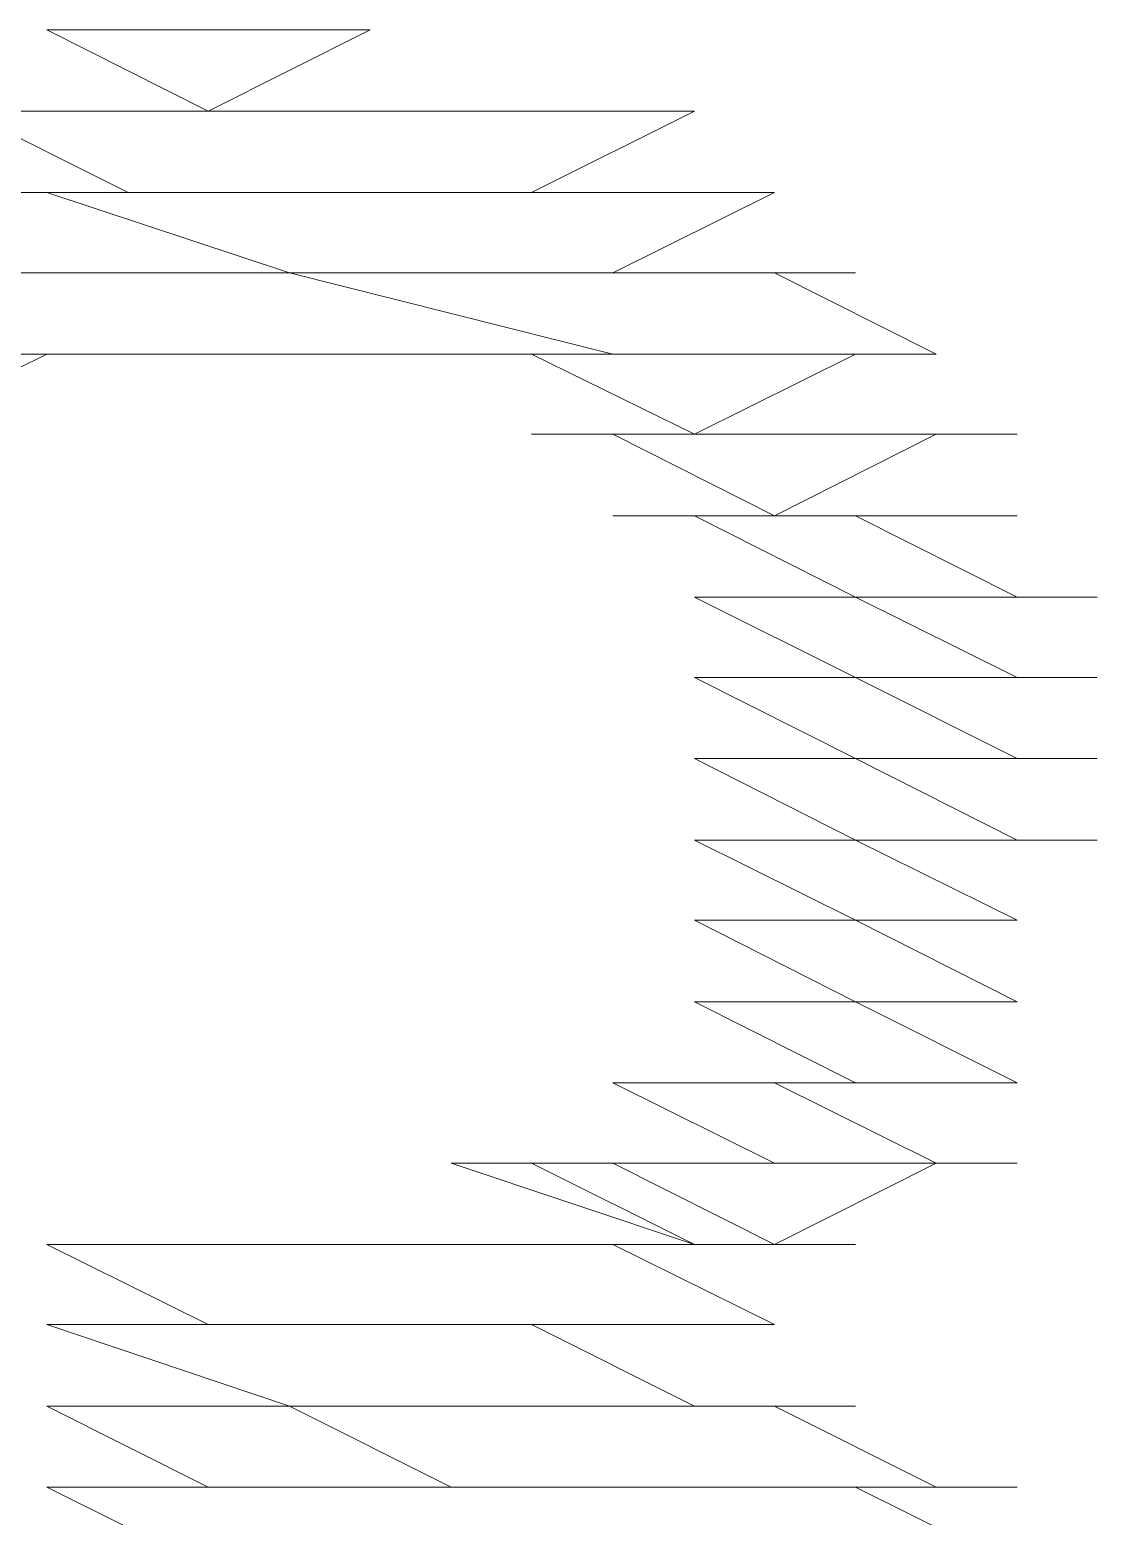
# Model space of a CAD drawing. Header units: millimetres. Extents: x 0 to 17945, y -132 to 1785.
# Drawn here: x 9941.388 to 9943.138, y 129.536 to 131.973 of the extents above; entities that cross this region are included whole.
import ezdxf

# ---------------------------------------------------------------- set-up
doc = ezdxf.new("R2010")
doc.units = ezdxf.units.MM

# ---------------------------------------------------------------- blocks, each defined once
blk = doc.blocks.new('TCR_GROWATT_40KTL3_X_FRONT')
at = {"color": 1, "lineweight": 9}
for points in [[(497.2387, 131.9729), (497.5035, 131.9729), (497.7687, 131.9729), (497.5035, 131.9729)], [(497.2387, 131.9729), (497.5035, 131.9729), (497.7687, 131.9729), (497.5035, 131.9729)], [(497.2387, 131.9729), (497.5035, 131.9729), (497.7687, 131.9729), (497.5035, 131.9729)], [(497.2387, 131.9729), (497.5035, 131.9729), (497.7687, 131.9729), (497.5035, 131.9729)], [(497.2387, 131.9729), (497.5035, 131.8392), (497.7687, 131.8392), (497.5035, 131.8392)], [(497.2387, 131.9729), (497.5035, 131.9729), (497.7687, 131.9729), (497.5035, 131.8392)], [(497.3724, 131.9729), (497.6364, 131.9729)], [(497.3724, 131.9729), (497.6364, 131.9729)], [(497.3724, 131.9729), (497.6364, 131.9729)], [(497.3724, 131.9729), (497.6364, 131.9729)], [(497.3724, 131.9729), (497.6364, 131.9729)], [(497.3724, 131.9729), (497.6364, 131.9729)], [(497.5035, 131.9729), (497.7687, 131.9729)], [(497.5035, 131.9729), (497.7687, 131.9729)], [(496.8406, 131.8392), (497.1055, 131.8392), (497.3724, 131.8392), (497.7687, 131.8392), (498.0335, 131.8392), (498.3005, 131.8392), (498.0335, 131.8392), (497.7687, 131.8392), (497.3724, 131.8392), (497.1055, 131.8392)], [(496.8406, 131.8392), (497.1055, 131.8392), (497.3724, 131.8392), (497.7687, 131.8392), (498.0335, 131.8392), (498.3005, 131.8392), (498.0335, 131.8392), (497.7687, 131.8392), (497.3724, 131.8392), (497.1055, 131.8392)], [(496.8406, 131.8392), (497.1055, 131.8392), (497.5035, 131.8392), (497.7687, 131.8392), (498.0335, 131.8392), (498.3005, 131.8392), (498.0335, 131.8392), (497.7687, 131.8392), (497.5035, 131.8392), (497.2387, 131.8392), (496.9735, 131.8392)], [(496.8406, 131.8392), (497.1055, 131.8392), (497.3724, 131.8392), (497.7687, 131.8392), (498.0335, 131.8392), (498.3005, 131.8392), (498.0335, 131.8392), (497.7687, 131.8392), (497.5035, 131.8392), (497.2387, 131.8392), (496.9735, 131.8392)], [(496.8406, 131.8392), (497.1055, 131.7063), (497.5035, 131.7063), (497.9016, 131.7063), (498.1667, 131.7063), (497.9016, 131.7063), (497.6364, 131.7063), (497.3724, 131.7063), (497.1055, 131.8392)], [(496.8406, 131.8392), (497.1055, 131.8392), (497.5035, 131.8392), (497.7687, 131.8392), (498.0335, 131.8392), (498.3005, 131.8392), (498.0335, 131.7063), (497.6364, 131.7063), (497.3724, 131.7063), (497.1055, 131.8392)], [(496.9735, 131.8392), (497.2387, 131.8392), (497.5035, 131.8392), (497.7687, 131.8392), (498.0335, 131.8392), (497.7687, 131.8392), (497.3724, 131.8392), (497.1055, 131.8392)], [(496.9735, 131.8392), (497.2387, 131.8392), (497.5035, 131.8392), (497.7687, 131.8392), (498.0335, 131.8392), (497.7687, 131.8392), (497.3724, 131.8392), (497.1055, 131.8392)], [(496.9735, 131.8392), (497.2387, 131.8392), (497.5035, 131.8392), (497.7687, 131.8392), (498.0335, 131.8392), (497.7687, 131.8392), (497.3724, 131.8392), (497.1055, 131.8392)], [(496.9735, 131.8392), (497.2387, 131.8392), (497.5035, 131.8392), (497.7687, 131.8392), (498.0335, 131.8392), (497.7687, 131.8392), (497.3724, 131.8392), (497.1055, 131.8392)], [(496.9735, 131.8392), (497.2387, 131.8392), (497.5035, 131.8392), (497.7687, 131.8392), (498.0335, 131.8392), (497.7687, 131.8392), (497.3724, 131.8392), (497.1055, 131.8392)], [(496.9735, 131.8392), (497.2387, 131.8392), (497.5035, 131.8392), (497.7687, 131.8392), (498.0335, 131.8392), (497.7687, 131.8392), (497.3724, 131.8392), (497.1055, 131.8392)], [(496.9735, 131.8392), (497.2387, 131.8392), (497.5035, 131.8392), (497.7687, 131.8392), (498.0335, 131.8392), (497.7687, 131.8392), (497.3724, 131.8392), (497.1055, 131.8392)], [(496.9735, 131.8392), (497.2387, 131.8392), (497.5035, 131.8392), (497.7687, 131.8392), (498.0335, 131.8392), (497.7687, 131.8392), (497.3724, 131.8392), (497.1055, 131.8392)], [(497.1055, 131.8392), (497.3724, 131.8392), (497.6364, 131.8392), (497.9016, 131.8392), (497.5035, 131.8392), (497.2387, 131.8392)], [(497.1055, 131.8392), (497.3724, 131.8392), (497.7687, 131.8392), (498.0335, 131.8392), (497.7687, 131.8392), (497.3724, 131.8392)], [(497.1055, 131.8392), (497.3724, 131.8392), (497.7687, 131.8392), (498.0335, 131.8392), (497.7687, 131.8392), (497.3724, 131.8392)], [(497.1055, 131.8392), (497.3724, 131.8392), (497.7687, 131.8392), (498.0335, 131.8392), (497.7687, 131.8392), (497.5035, 131.8392), (497.2387, 131.8392)], [(497.1055, 131.8392), (497.3724, 131.8392), (497.7687, 131.8392), (498.0335, 131.8392), (497.7687, 131.8392), (497.5035, 131.8392), (497.2387, 131.8392)], [(497.1055, 131.8392), (497.3724, 131.8392), (497.7687, 131.8392), (498.0335, 131.8392), (497.7687, 131.8392), (497.3724, 131.8392)], [(497.1055, 131.8392), (497.3724, 131.8392), (497.7687, 131.8392), (498.0335, 131.8392), (497.7687, 131.8392), (497.3724, 131.8392)], [(496.7086, 131.7063), (496.9735, 131.7063), (497.2387, 131.7063), (497.5035, 131.7063), (497.9016, 131.7063), (498.1667, 131.7063), (498.4316, 131.7063), (498.1667, 131.7063), (497.9016, 131.7063), (497.6364, 131.7063), (497.2387, 131.7063), (496.9735, 131.7063)], [(496.7086, 131.7063), (496.9735, 131.7063), (497.2387, 131.7063), (497.5035, 131.7063), (497.9016, 131.7063), (498.1667, 131.7063), (498.4316, 131.7063), (498.1667, 131.7063), (497.9016, 131.7063), (497.6364, 131.7063), (497.2387, 131.7063), (496.9735, 131.7063)], [(496.7086, 131.7063), (496.9735, 131.7063), (497.2387, 131.7063), (497.5035, 131.7063), (497.9016, 131.7063), (498.1667, 131.7063), (498.4316, 131.7063), (498.1667, 131.7063), (497.9016, 131.7063), (497.6364, 131.7063), (497.2387, 131.7063), (496.9735, 131.7063)], [(496.7086, 131.7063), (496.9735, 131.7063), (497.2387, 131.7063), (497.5035, 131.7063), (497.9016, 131.7063), (498.1667, 131.7063), (498.4316, 131.7063), (498.1667, 131.7063), (497.9016, 131.7063), (497.6364, 131.7063), (497.2387, 131.7063), (496.9735, 131.7063)], [(496.7086, 131.7063), (496.9735, 131.7063), (497.2387, 131.7063), (497.5035, 131.7063), (497.9016, 131.7063), (498.1667, 131.7063), (498.4316, 131.7063), (498.1667, 131.7063), (497.9016, 131.7063), (497.6364, 131.7063), (497.2387, 131.7063), (496.9735, 131.7063)], [(496.7086, 131.7063), (496.9735, 131.7063), (497.2387, 131.7063), (497.5035, 131.7063), (497.9016, 131.7063), (498.1667, 131.7063), (498.4316, 131.7063), (498.1667, 131.7063), (497.9016, 131.7063), (497.6364, 131.7063), (497.2387, 131.7063), (496.9735, 131.7063)], [(496.7086, 131.7063), (496.9735, 131.5743), (497.2387, 131.5743), (497.6364, 131.5743), (497.9016, 131.5743), (498.1667, 131.5743), (498.4316, 131.5743), (498.1667, 131.5743), (497.9016, 131.5743), (497.6364, 131.5743), (497.2387, 131.7063), (496.9735, 131.7063)], [(496.7086, 131.7063), (496.9735, 131.7063), (497.2387, 131.7063), (497.5035, 131.7063), (497.9016, 131.7063), (498.1667, 131.7063), (498.4316, 131.7063), (498.1667, 131.5743), (497.9016, 131.5743), (497.6364, 131.5743), (497.2387, 131.7063), (496.9735, 131.7063)], [(496.8406, 131.7063), (497.1055, 131.7063), (497.5035, 131.7063), (497.9016, 131.7063), (498.1667, 131.7063), (497.9016, 131.7063), (497.6364, 131.7063), (497.2387, 131.7063), (496.9735, 131.7063)], [(496.8406, 131.7063), (497.1055, 131.7063), (497.5035, 131.7063), (497.9016, 131.7063), (498.1667, 131.7063), (497.9016, 131.7063), (497.6364, 131.7063), (497.2387, 131.7063), (496.9735, 131.7063)], [(496.8406, 131.7063), (497.1055, 131.7063), (497.5035, 131.7063), (497.9016, 131.7063), (498.1667, 131.7063), (498.4316, 131.7063), (498.1667, 131.7063), (497.9016, 131.7063), (497.6364, 131.7063), (497.2387, 131.7063), (496.9735, 131.7063)], [(496.8406, 131.7063), (497.1055, 131.7063), (497.5035, 131.7063), (497.9016, 131.7063), (498.1667, 131.7063), (498.4316, 131.7063), (498.1667, 131.7063), (497.9016, 131.7063), (497.6364, 131.7063), (497.2387, 131.7063), (496.9735, 131.7063)], [(496.5755, 131.5743), (496.8406, 131.5743), (497.1055, 131.5743), (497.5035, 131.5743), (497.9016, 131.5743), (498.1667, 131.5743), (498.4316, 131.5743), (498.0335, 131.5743), (497.6364, 131.5743), (497.2387, 131.5743), (496.9735, 131.5743), (496.7086, 131.5743)], [(496.5755, 131.5743), (496.8406, 131.5743), (497.1055, 131.5743), (497.6364, 131.5743), (497.9016, 131.5743), (498.1667, 131.5743), (498.4316, 131.5743), (498.0335, 131.5743), (497.6364, 131.5743), (497.2387, 131.5743), (496.9735, 131.5743), (496.7086, 131.5743)], [(496.5755, 131.5743), (496.8406, 131.5743), (497.1055, 131.5743), (497.5035, 131.5743), (497.9016, 131.5743), (498.1667, 131.5743), (498.4316, 131.5743), (498.0335, 131.5743), (497.6364, 131.5743), (497.2387, 131.5743), (496.9735, 131.5743), (496.7086, 131.5743)], [(496.5755, 131.5743), (496.8406, 131.5743), (497.1055, 131.5743), (497.5035, 131.5743), (497.9016, 131.5743), (498.3005, 131.5743), (498.5645, 131.5743), (498.3005, 131.5743), (497.9016, 131.5743), (497.6364, 131.5743), (497.2387, 131.5743), (496.8406, 131.5743)], [(496.5755, 131.5743), (496.8406, 131.5743), (497.2387, 131.5743), (497.5035, 131.5743), (497.9016, 131.5743), (498.1667, 131.5743), (498.4316, 131.5743), (498.1667, 131.5743), (497.9016, 131.5743), (497.6364, 131.5743), (497.2387, 131.5743), (496.9735, 131.5743), (496.7086, 131.5743)], [(496.5755, 131.5743), (496.8406, 131.4411), (497.2387, 131.4411), (497.5035, 131.4411), (497.9016, 131.4411), (498.1667, 131.4411), (498.4316, 131.4411), (498.6967, 131.4411), (498.4316, 131.4411), (498.1667, 131.4411), (497.6364, 131.5743), (497.2387, 131.5743), (496.9735, 131.5743), (496.7086, 131.5743)], [(496.5755, 131.5743), (496.8406, 131.5743), (497.2387, 131.5743), (497.5035, 131.5743), (497.9016, 131.5743), (498.1667, 131.5743), (498.4316, 131.5743), (498.6967, 131.4411), (498.4316, 131.4411), (498.1667, 131.4411), (497.6364, 131.5743), (497.2387, 131.5743), (496.9735, 131.5743), (496.7086, 131.5743)], [(496.4417, 131.4411), (496.7086, 131.4411), (496.9735, 131.4411), (497.2387, 131.4411), (497.5035, 131.4411), (497.9016, 131.4411), (498.1667, 131.4411), (498.4316, 131.4411), (498.6967, 131.4411), (498.4316, 131.4411), (498.1667, 131.4411), (497.6364, 131.4411), (497.2387, 131.4411), (496.9735, 131.4411), (496.7086, 131.4411)], [(496.4417, 131.4411), (496.7086, 131.4411), (496.9735, 131.4411), (497.5035, 131.4411), (497.9016, 131.4411), (498.1667, 131.4411), (498.4316, 131.4411), (498.6967, 131.4411), (498.4316, 131.4411), (498.1667, 131.4411), (497.6364, 131.4411), (497.2387, 131.4411), (496.9735, 131.4411), (496.7086, 131.4411)], [(496.4417, 131.4411), (496.8406, 131.4411), (497.2387, 131.4411), (497.5035, 131.4411), (497.1055, 131.4411), (496.8406, 131.4411), (496.5755, 131.4411)], [(496.4417, 131.4411), (496.7086, 131.4411), (496.9735, 131.4411), (497.2387, 131.4411), (496.9735, 131.4411), (496.7086, 131.4411)], [(496.4417, 131.4411), (496.8406, 131.4411), (497.1055, 131.4411), (497.3724, 131.4411), (497.1055, 131.4411), (496.7086, 131.4411)], [(496.4417, 131.4411), (496.7086, 131.4411), (496.9735, 131.4411), (497.2387, 131.4411), (496.8406, 131.4411), (496.5755, 131.4411)], [(496.4417, 131.4411), (496.7086, 131.4411), (497.1055, 131.4411), (497.3724, 131.4411), (497.1055, 131.4411), (496.8406, 131.4411), (496.5755, 131.4411)], [(496.4417, 131.4411), (496.7086, 131.4411), (497.1055, 131.4411), (497.3724, 131.4411), (496.9735, 131.4411), (496.7086, 131.4411)], [(496.4417, 131.4411), (496.7086, 131.4411), (496.9735, 131.4411), (497.2387, 131.4411), (496.9735, 131.4411), (496.7086, 131.4411)], [(496.4417, 131.4411), (496.7086, 131.4411), (496.9735, 131.4411), (497.2387, 131.4411), (496.9735, 131.4411), (496.7086, 131.4411)], [(496.4417, 131.4411), (496.7086, 131.4411), (496.9735, 131.4411), (497.2387, 131.4411), (496.9735, 131.4411), (496.7086, 131.4411)], [(496.4417, 131.4411), (496.7086, 131.4411), (496.9735, 131.4411), (497.2387, 131.4411), (496.9735, 131.4411), (496.7086, 131.4411)], [(496.4417, 131.4411), (496.7086, 131.4411), (496.9735, 131.4411), (497.2387, 131.4411), (496.9735, 131.4411), (496.7086, 131.4411)], [(496.4417, 131.4411), (496.7086, 131.4411), (496.9735, 131.4411), (497.2387, 131.4411), (496.9735, 131.4411), (496.7086, 131.4411)], [(496.4417, 131.4411), (496.7086, 131.4411), (496.9735, 131.4411), (497.2387, 131.4411), (496.9735, 131.4411), (496.7086, 131.4411)], [(496.4417, 131.4411), (496.7086, 131.4411), (496.9735, 131.4411), (497.2387, 131.4411), (496.9735, 131.4411), (496.7086, 131.4411)], [(496.4417, 131.4411), (496.7086, 131.4411), (496.9735, 131.4411), (497.2387, 131.4411), (496.9735, 131.4411), (496.7086, 131.4411)], [(496.4417, 131.4411), (496.7086, 131.4411), (496.9735, 131.4411), (497.2387, 131.4411), (496.9735, 131.31), (496.7086, 131.31)], [(497.6364, 131.4411), (497.9016, 131.4411), (498.1667, 131.4411), (498.5645, 131.4411), (498.3005, 131.4411), (497.9016, 131.4411)], [(497.6364, 131.4411), (498.0335, 131.4411), (498.3005, 131.4411), (498.5645, 131.4411), (498.3005, 131.4411), (497.9016, 131.4411)], [(497.6364, 131.4411), (497.9016, 131.4411), (498.1667, 131.4411), (498.4316, 131.4411), (498.6967, 131.4411), (498.3005, 131.4411), (498.0335, 131.4411), (497.7687, 131.4411)], [(497.6364, 131.4411), (498.0335, 131.4411), (498.3005, 131.4411), (498.5645, 131.4411), (498.3005, 131.4411), (498.0335, 131.4411), (497.7687, 131.4411)], [(497.7687, 131.4411), (498.0335, 131.4411), (498.3005, 131.4411), (498.5645, 131.4411), (498.1667, 131.4411), (497.9016, 131.4411)], [(497.7687, 131.4411), (498.0335, 131.4411), (498.4316, 131.4411), (498.6967, 131.4411), (498.4316, 131.4411), (498.1667, 131.4411), (497.9016, 131.4411)], [(497.7687, 131.4411), (498.0335, 131.4411), (498.3005, 131.4411), (498.5645, 131.4411), (498.3005, 131.4411), (498.0335, 131.4411)], [(497.7687, 131.4411), (498.0335, 131.4411), (498.3005, 131.4411), (498.5645, 131.4411), (498.3005, 131.4411), (498.0335, 131.4411)], [(497.9016, 131.4411), (498.1667, 131.4411), (498.4316, 131.4411), (498.6967, 131.4411), (498.4316, 131.4411), (498.1667, 131.4411)], [(497.9016, 131.4411), (498.1667, 131.4411), (498.4316, 131.4411), (498.6967, 131.4411), (498.4316, 131.4411), (498.1667, 131.4411)], [(497.9016, 131.4411), (498.1667, 131.4411), (498.4316, 131.4411), (498.6967, 131.4411), (498.4316, 131.4411), (498.1667, 131.4411)], [(497.9016, 131.4411), (498.1667, 131.4411), (498.4316, 131.4411), (498.6967, 131.4411), (498.4316, 131.4411), (498.1667, 131.4411)], [(497.9016, 131.4411), (498.1667, 131.4411), (498.4316, 131.4411), (498.6967, 131.4411), (498.4316, 131.4411), (498.1667, 131.4411)], [(497.9016, 131.4411), (498.1667, 131.4411), (498.4316, 131.4411), (498.6967, 131.4411), (498.4316, 131.4411), (498.1667, 131.4411)], [(498.0335, 131.4411), (498.3005, 131.31), (498.5645, 131.31), (498.3005, 131.31)], [(498.0335, 131.4411), (498.3005, 131.4411), (498.5645, 131.4411), (498.3005, 131.31)], [(498.0335, 131.31), (498.3005, 131.31), (498.5645, 131.31), (498.8296, 131.31), (498.5645, 131.31), (498.3005, 131.31)], [(498.0335, 131.31), (498.3005, 131.31), (498.5645, 131.31), (498.8296, 131.31), (498.5645, 131.31), (498.3005, 131.31)], [(498.0335, 131.31), (498.3005, 131.31), (498.5645, 131.31), (498.8296, 131.31), (498.5645, 131.31), (498.3005, 131.31)], [(498.0335, 131.31), (498.3005, 131.31), (498.5645, 131.31), (498.8296, 131.31), (498.5645, 131.31), (498.3005, 131.31)], [(498.0335, 131.31), (498.3005, 131.31), (498.5645, 131.31), (498.8296, 131.31), (498.5645, 131.31), (498.3005, 131.31)], [(498.0335, 131.31), (498.3005, 131.31), (498.5645, 131.31), (498.8296, 131.31), (498.5645, 131.31), (498.3005, 131.31)], [(498.1667, 131.31), (498.4316, 131.31), (498.6967, 131.31), (498.4316, 131.31)], [(498.1667, 131.31), (498.4316, 131.31), (498.6967, 131.31), (498.4316, 131.31)], [(498.1667, 131.31), (498.4316, 131.31), (498.6967, 131.31), (498.4316, 131.31)], [(498.1667, 131.31), (498.4316, 131.1762), (498.6967, 131.1762), (498.4316, 131.1762)], [(498.1667, 131.31), (498.4316, 131.31), (498.6967, 131.31), (498.4316, 131.1762)], [(498.1667, 131.1762), (498.4316, 131.1762), (498.6967, 131.1762), (498.4316, 131.1762)], [(498.1667, 131.1762), (498.4316, 131.1762), (498.6967, 131.1762), (498.4316, 131.1762)], [(498.1667, 131.1762), (498.4316, 131.1762), (498.6967, 131.1762), (498.4316, 131.1762)], [(498.1667, 131.1762), (498.4316, 131.1762), (498.6967, 131.1762), (498.4316, 131.1762)], [(498.1667, 131.1762), (498.4316, 131.1762), (498.6967, 131.1762), (498.4316, 131.1762)], [(498.1667, 131.1762), (498.4316, 131.1762), (498.6967, 131.1762), (498.4316, 131.1762)], [(498.1667, 131.1762), (498.4316, 131.1762), (498.6967, 131.1762), (498.4316, 131.1762)], [(498.1667, 131.1762), (498.4316, 131.1762), (498.6967, 131.1762), (498.4316, 131.1762)], [(498.3005, 131.1762), (498.5645, 131.1762), (498.8296, 131.1762), (498.5645, 131.1762)], [(498.3005, 131.0425), (498.5645, 131.0425), (498.8296, 131.0425), (498.5645, 131.0425)], [(498.3005, 131.0425), (498.5645, 131.0425), (498.8296, 131.0425), (498.5645, 131.0425)], [(498.3005, 131.0425), (498.5645, 131.0425), (498.8296, 131.0425), (498.5645, 131.0425)], [(498.3005, 131.0425), (498.5645, 131.0425), (498.8296, 131.0425), (498.5645, 131.0425)], [(498.3005, 131.0425), (498.5645, 131.0425), (498.8296, 131.0425), (498.5645, 131.0425)], [(498.3005, 131.0425), (498.5645, 130.9111), (498.8296, 130.9111), (498.5645, 131.0425)], [(498.3005, 131.0425), (498.5645, 131.0425), (498.8296, 131.0425), (498.5645, 131.0425)], [(498.3005, 130.9111), (498.5645, 130.9111), (498.8296, 130.9111), (498.5645, 130.9111)], [(498.3005, 130.9111), (498.5645, 130.9111), (498.8296, 130.9111), (498.5645, 130.9111)], [(498.3005, 130.9111), (498.5645, 130.9111), (498.8296, 130.9111), (498.5645, 130.9111)], [(498.3005, 130.9111), (498.5645, 130.9111), (498.8296, 130.9111), (498.5645, 130.9111)], [(498.3005, 130.9111), (498.5645, 130.9111), (498.8296, 130.9111), (498.5645, 130.9111)], [(498.3005, 130.9111), (498.5645, 130.7782), (498.8296, 130.7782), (498.5645, 130.9111)], [(498.3005, 130.9111), (498.5645, 130.9111), (498.8296, 130.9111), (498.5645, 130.9111)], [(498.3005, 130.7782), (498.5645, 130.7782), (498.8296, 130.7782), (498.5645, 130.7782)], [(498.3005, 130.7782), (498.5645, 130.7782), (498.8296, 130.7782), (498.5645, 130.7782)], [(498.3005, 130.7782), (498.5645, 130.7782), (498.8296, 130.7782), (498.5645, 130.7782)], [(498.3005, 130.7782), (498.5645, 130.7782), (498.8296, 130.7782), (498.5645, 130.7782)], [(498.3005, 130.7782), (498.5645, 130.7782), (498.8296, 130.7782), (498.5645, 130.7782)], [(498.3005, 130.7782), (498.5645, 130.7782), (498.8296, 130.7782), (498.5645, 130.7782)], [(498.3005, 130.7782), (498.5645, 130.7782), (498.8296, 130.7782), (498.5645, 130.7782)], [(498.3005, 130.7782), (498.5645, 130.7782), (498.8296, 130.7782), (498.5645, 130.7782)], [(498.3005, 130.7782), (498.5645, 130.6444), (498.8296, 130.6444), (498.5645, 130.7782)], [(498.3005, 130.7782), (498.5645, 130.7782), (498.8296, 130.7782), (498.5645, 130.7782)], [(498.3005, 130.6444), (498.5645, 130.6444), (498.8296, 130.6444), (498.5645, 130.6444)], [(498.3005, 130.6444), (498.5645, 130.6444), (498.8296, 130.6444), (498.5645, 130.6444)], [(498.3005, 130.6444), (498.5645, 130.6444), (498.8296, 130.6444), (498.5645, 130.6444)], [(498.3005, 130.6444), (498.5645, 130.6444), (498.8296, 130.6444), (498.5645, 130.6444)], [(498.3005, 130.6444), (498.5645, 130.6444), (498.8296, 130.6444), (498.5645, 130.6444)], [(498.3005, 130.6444), (498.5645, 130.6444), (498.8296, 130.6444), (498.5645, 130.6444)], [(498.3005, 130.6444), (498.5645, 130.513), (498.8296, 130.513), (498.5645, 130.6444)], [(498.3005, 130.6444), (498.5645, 130.6444), (498.8296, 130.6444), (498.5645, 130.6444)], [(498.3005, 130.513), (498.5645, 130.513), (498.8296, 130.513), (498.5645, 130.513)], [(498.3005, 130.513), (498.5645, 130.513), (498.8296, 130.513), (498.5645, 130.513)], [(498.3005, 130.513), (498.5645, 130.513), (498.8296, 130.513), (498.5645, 130.513)], [(498.3005, 130.513), (498.5645, 130.513), (498.8296, 130.513), (498.5645, 130.513)], [(498.3005, 130.513), (498.5645, 130.513), (498.8296, 130.513), (498.5645, 130.513)], [(498.3005, 130.513), (498.5645, 130.513), (498.8296, 130.513), (498.5645, 130.513)], [(498.3005, 130.513), (498.5645, 130.3792), (498.8296, 130.3792), (498.5645, 130.513)], [(498.3005, 130.513), (498.5645, 130.513), (498.8296, 130.513), (498.5645, 130.513)], [(498.3005, 130.3792), (498.5645, 130.3792), (498.8296, 130.3792), (498.5645, 130.3792)], [(498.3005, 130.3792), (498.5645, 130.3792), (498.8296, 130.3792), (498.5645, 130.3792)], [(498.3005, 130.3792), (498.5645, 130.3792), (498.8296, 130.3792), (498.5645, 130.3792)], [(498.3005, 130.3792), (498.5645, 130.3792), (498.8296, 130.3792), (498.5645, 130.3792)], [(498.3005, 130.3792), (498.5645, 130.2464), (498.8296, 130.2464), (498.5645, 130.3792)], [(498.3005, 130.3792), (498.5645, 130.3792), (498.8296, 130.3792), (498.5645, 130.3792)], [(498.1667, 130.2464), (498.4316, 130.2464), (498.6967, 130.2464), (498.4316, 130.2464)], [(498.1667, 130.2464), (498.4316, 130.2464), (498.6967, 130.2464), (498.4316, 130.2464)], [(498.1667, 130.2464), (498.4316, 130.2464), (498.6967, 130.2464), (498.4316, 130.2464)], [(498.1667, 130.2464), (498.4316, 130.2464), (498.6967, 130.2464), (498.4316, 130.2464)], [(498.1667, 130.2464), (498.4316, 130.1144), (498.6967, 130.1144), (498.4316, 130.2464)], [(498.1667, 130.2464), (498.4316, 130.2464), (498.6967, 130.2464), (498.4316, 130.2464)], [(497.9016, 130.1144), (498.1667, 130.1144), (498.4316, 130.1144), (498.6967, 130.1144), (498.4316, 130.1144), (498.1667, 130.1144)], [(497.9016, 130.1144), (498.1667, 130.1144), (498.4316, 130.1144), (498.6967, 130.1144), (498.4316, 130.1144), (498.1667, 130.1144)], [(497.9016, 130.1144), (498.3005, 129.9815), (498.5645, 129.9815), (498.3005, 129.9815), (498.0335, 130.1144)], [(497.9016, 130.1144), (498.1667, 130.1144), (498.4316, 130.1144), (498.6967, 130.1144), (498.4316, 129.9815), (498.1667, 130.1144)], [(498.0335, 130.1144), (498.3005, 130.1144), (498.5645, 130.1144), (498.8296, 130.1144), (498.5645, 130.1144), (498.3005, 130.1144)], [(498.0335, 130.1144), (498.3005, 130.1144), (498.5645, 130.1144), (498.8296, 130.1144), (498.5645, 130.1144), (498.3005, 130.1144)], [(498.0335, 130.1144), (498.3005, 130.1144), (498.5645, 130.1144), (498.3005, 130.1144)], [(498.0335, 130.1144), (498.3005, 130.1144), (498.5645, 130.1144), (498.8296, 130.1144), (498.5645, 130.1144), (498.3005, 130.1144)], [(498.0335, 130.1144), (498.4316, 130.1144), (498.6967, 130.1144), (498.4316, 130.1144), (498.1667, 130.1144)], [(498.0335, 130.1144), (498.3005, 130.1144), (498.5645, 130.1144), (498.3005, 130.1144)], [(498.0335, 130.1144), (498.3005, 130.1144), (498.5645, 130.1144), (498.3005, 130.1144)], [(498.0335, 130.1144), (498.4316, 130.1144), (498.6967, 130.1144), (498.4316, 130.1144), (498.1667, 130.1144)], [(498.0335, 130.1144), (498.3005, 130.1144), (498.5645, 130.1144), (498.3005, 130.1144)], [(498.0335, 130.1144), (498.3005, 130.1144), (498.5645, 130.1144), (498.3005, 130.1144)], [(498.1667, 130.1144), (498.4316, 130.1144), (498.6967, 130.1144), (498.4316, 130.1144)], [(498.1667, 130.1144), (498.4316, 130.1144), (498.6967, 130.1144), (498.4316, 130.1144)], [(497.2387, 129.9815), (497.5035, 129.8501), (497.9016, 129.8501), (498.1667, 129.8501), (498.4316, 129.8501), (498.1667, 129.9815), (497.9016, 129.9815), (497.6364, 129.9815), (497.3724, 129.9815)], [(497.2387, 129.9815), (497.5035, 129.9815), (497.9016, 129.9815), (498.1667, 129.9815), (498.4316, 129.9815), (498.1667, 129.9815), (497.9016, 129.9815), (497.6364, 129.9815), (497.3724, 129.9815)], [(497.3724, 129.9815), (497.6364, 129.9815), (498.0335, 129.9815), (498.3005, 129.9815), (498.5645, 129.9815), (498.1667, 129.9815), (497.7687, 129.9815), (497.5035, 129.9815)], [(497.5035, 129.9815), (497.9016, 129.9815), (498.3005, 129.9815), (498.5645, 129.9815), (498.3005, 129.9815), (498.0335, 129.9815), (497.7687, 129.9815)], [(497.5035, 129.9815), (497.7687, 129.9815), (498.0335, 129.9815), (498.3005, 129.9815), (498.5645, 129.9815), (498.3005, 129.9815), (498.0335, 129.9815), (497.7687, 129.9815)], [(497.5035, 129.9815), (497.7687, 129.9815), (498.0335, 129.9815), (498.4316, 129.9815), (498.0335, 129.9815), (497.6364, 129.9815)], [(497.5035, 129.9815), (497.9016, 129.9815), (498.3005, 129.9815), (498.5645, 129.9815), (498.3005, 129.9815), (498.0335, 129.9815), (497.6364, 129.9815)], [(497.5035, 129.9815), (497.7687, 129.9815), (498.0335, 129.9815), (498.4316, 129.9815), (498.1667, 129.9815), (497.7687, 129.9815)], [(497.6364, 129.9815), (497.9016, 129.9815), (498.1667, 129.9815), (498.4316, 129.9815), (498.1667, 129.9815), (497.9016, 129.9815)], [(497.6364, 129.9815), (497.9016, 129.9815), (498.1667, 129.9815), (498.4316, 129.9815), (498.1667, 129.9815), (497.9016, 129.9815)], [(497.6364, 129.9815), (497.9016, 129.9815), (498.3005, 129.9815), (498.5645, 129.9815), (498.3005, 129.9815), (497.9016, 129.9815)], [(497.6364, 129.9815), (497.9016, 129.9815), (498.1667, 129.9815), (498.4316, 129.9815), (498.1667, 129.9815), (497.9016, 129.9815)], [(497.7687, 129.9815), (498.0335, 129.9815), (498.3005, 129.9815), (498.5645, 129.9815), (498.3005, 129.9815), (498.0335, 129.9815)], [(497.7687, 129.9815), (498.0335, 129.9815), (498.3005, 129.9815), (498.5645, 129.9815), (498.3005, 129.9815), (498.0335, 129.9815)], [(497.7687, 129.9815), (498.0335, 129.9815), (498.3005, 129.9815), (498.5645, 129.9815), (498.3005, 129.9815), (498.0335, 129.9815)], [(497.7687, 129.9815), (498.0335, 129.9815), (498.3005, 129.9815), (498.5645, 129.9815), (498.3005, 129.9815), (498.0335, 129.9815)], [(497.9016, 129.9815), (498.1667, 129.9815), (498.5645, 129.9815), (498.3005, 129.9815), (498.0335, 129.9815)], [(497.9016, 129.9815), (498.3005, 129.9815), (498.5645, 129.9815), (498.3005, 129.9815), (498.0335, 129.9815)], [(497.2387, 129.8501), (497.5035, 129.8501), (497.9016, 129.8501), (498.3005, 129.8501), (498.0335, 129.8501), (497.6364, 129.8501), (497.3724, 129.8501)], [(497.2387, 129.8501), (497.5035, 129.8501), (497.9016, 129.8501), (498.1667, 129.8501), (498.4316, 129.8501), (498.0335, 129.8501), (497.6364, 129.8501), (497.3724, 129.8501)], [(497.2387, 129.8501), (497.5035, 129.8501), (497.7687, 129.8501), (498.0335, 129.8501), (498.3005, 129.8501), (498.0335, 129.8501), (497.7687, 129.8501), (497.5035, 129.8501)], [(497.2387, 129.8501), (497.5035, 129.8501), (497.9016, 129.8501), (498.3005, 129.8501), (498.0335, 129.8501), (497.7687, 129.8501), (497.5035, 129.8501)], [(497.2387, 129.8501), (497.6364, 129.7163), (498.0335, 129.7163), (498.3005, 129.7163), (498.0335, 129.8501), (497.7687, 129.8501), (497.3724, 129.8501)], [(497.2387, 129.8501), (497.5035, 129.8501), (497.7687, 129.8501), (498.0335, 129.8501), (498.3005, 129.8501), (498.0335, 129.8501), (497.7687, 129.8501), (497.3724, 129.8501)], [(497.2387, 129.7163), (497.6364, 129.7163), (498.0335, 129.7163), (498.3005, 129.7163), (498.0335, 129.7163), (497.7687, 129.7163), (497.3724, 129.7163)], [(497.2387, 129.7163), (497.6364, 129.7163), (498.0335, 129.7163), (498.3005, 129.7163), (498.0335, 129.7163), (497.7687, 129.7163), (497.5035, 129.7163)], [(497.2387, 129.7163), (497.6364, 129.7163), (498.0335, 129.7163), (498.3005, 129.7163), (498.0335, 129.7163), (497.7687, 129.7163), (497.5035, 129.7163)], [(497.2387, 129.7163), (497.5035, 129.7163), (497.9016, 129.7163), (498.3005, 129.7163), (498.0335, 129.7163), (497.6364, 129.7163), (497.3724, 129.7163)], [(497.2387, 129.7163), (497.6364, 129.7163), (498.0335, 129.7163), (498.3005, 129.7163), (498.0335, 129.7163), (497.6364, 129.7163), (497.3724, 129.7163)], [(497.2387, 129.7163), (497.5035, 129.7163), (497.9016, 129.7163), (498.1667, 129.7163), (498.4316, 129.7163), (498.1667, 129.7163), (497.9016, 129.7163), (497.6364, 129.7163), (497.3724, 129.7163)], [(497.2387, 129.7163), (497.5035, 129.7163), (497.9016, 129.7163), (498.3005, 129.7163), (498.5645, 129.7163), (498.3005, 129.7163), (497.9016, 129.7163), (497.6364, 129.7163), (497.3724, 129.7163)], [(497.2387, 129.7163), (497.5035, 129.7163), (497.9016, 129.7163), (498.1667, 129.7163), (498.4316, 129.7163), (498.1667, 129.7163), (497.9016, 129.7163), (497.6364, 129.7163), (497.3724, 129.7163)], [(497.2387, 129.7163), (497.5035, 129.7163), (497.9016, 129.7163), (498.1667, 129.7163), (498.4316, 129.7163), (498.1667, 129.7163), (497.9016, 129.7163), (497.6364, 129.7163), (497.3724, 129.7163)], [(497.2387, 129.7163), (497.5035, 129.5835), (497.9016, 129.5835), (498.1667, 129.5835), (498.4316, 129.5835), (498.6967, 129.5835), (498.4316, 129.5835), (498.1667, 129.5835), (497.9016, 129.5835), (497.6364, 129.7163), (497.3724, 129.7163)], [(497.2387, 129.7163), (497.5035, 129.7163), (497.9016, 129.7163), (498.1667, 129.7163), (498.4316, 129.7163), (498.6967, 129.5835), (498.4316, 129.5835), (498.1667, 129.5835), (497.9016, 129.5835), (497.6364, 129.7163), (497.3724, 129.7163)], [(497.2387, 129.5835), (497.5035, 129.5835), (497.7687, 129.5835), (498.0335, 129.5835), (498.3005, 129.5835), (498.5645, 129.5835), (498.3005, 129.5835), (498.0335, 129.5835), (497.7687, 129.5835), (497.5035, 129.5835)], [(497.2387, 129.5835), (497.5035, 129.5835), (497.9016, 129.5835), (498.1667, 129.5835), (498.4316, 129.5835), (498.6967, 129.5835), (498.4316, 129.5835), (498.0335, 129.5835), (497.7687, 129.5835), (497.5035, 129.5835)], [(497.2387, 129.5835), (497.5035, 129.5835), (497.7687, 129.5835), (498.0335, 129.5835), (498.3005, 129.5835), (498.5645, 129.5835), (498.8296, 129.5835), (498.5645, 129.5835), (498.3005, 129.5835), (498.0335, 129.5835), (497.7687, 129.5835), (497.5035, 129.5835)], [(497.2387, 129.5835), (497.5035, 129.5835), (497.7687, 129.5835), (498.0335, 129.5835), (498.3005, 129.5835), (498.5645, 129.5835), (498.8296, 129.5835), (498.5645, 129.5835), (498.3005, 129.5835), (498.0335, 129.5835), (497.7687, 129.5835), (497.5035, 129.5835)], [(497.2387, 129.5835), (497.5035, 129.4515), (497.7687, 129.4515), (498.0335, 129.4515), (498.3005, 129.4515), (498.5645, 129.4515), (498.8296, 129.4515), (498.5645, 129.5835), (498.3005, 129.5835), (498.0335, 129.5835), (497.7687, 129.5835), (497.5035, 129.5835)], [(497.2387, 129.5835), (497.5035, 129.5835), (497.7687, 129.5835), (498.0335, 129.5835), (498.3005, 129.5835), (498.5645, 129.5835), (498.8296, 129.5835), (498.5645, 129.5835), (498.3005, 129.5835), (498.0335, 129.5835), (497.7687, 129.5835), (497.5035, 129.5835)]]:
    blk.add_lwpolyline(points, close=True, dxfattribs=at)
for points in [[(497.1055, 131.8392), (497.3724, 131.8392), (497.7687, 131.8392), (498.0335, 131.8392)], [(497.9016, 131.8392), (497.5035, 131.8392), (497.2387, 131.8392), (497.1055, 131.8392)], [(496.5755, 131.5743), (496.8406, 131.5743), (497.1055, 131.5743), (497.5035, 131.5743), (497.9016, 131.5743), (498.3005, 131.5743), (498.5645, 131.5743)], [(498.5645, 131.5743), (498.3005, 131.5743), (498.0335, 131.5743), (497.6364, 131.5743), (497.2387, 131.5743), (496.9735, 131.5743), (496.7086, 131.5743), (496.5755, 131.5743)], [(496.5755, 131.5743), (496.8406, 131.5743), (497.2387, 131.5743), (497.5035, 131.5743), (497.9016, 131.5743), (498.1667, 131.5743), (498.4316, 131.5743), (498.5645, 131.5743)], [(498.5645, 131.5743), (498.3005, 131.5743), (497.9016, 131.5743), (497.6364, 131.5743), (497.2387, 131.5743), (496.8406, 131.5743), (496.5755, 131.5743)], [(496.5755, 131.5743), (496.8406, 131.5743), (497.2387, 131.5743), (497.5035, 131.5743), (497.9016, 131.5743), (498.1667, 131.5743), (498.4316, 131.5743), (498.5645, 131.5743)], [(498.5645, 131.5743), (498.3005, 131.5743), (497.9016, 131.5743), (497.6364, 131.5743), (497.2387, 131.5743), (496.9735, 131.5743), (496.7086, 131.5743), (496.5755, 131.5743)], [(496.4417, 131.4411), (496.7086, 131.4411), (496.9735, 131.4411), (497.5035, 131.4411), (497.9016, 131.4411), (498.1667, 131.4411), (498.4316, 131.4411), (498.6967, 131.4411)], [(498.6967, 131.4411), (498.4316, 131.4411), (498.1667, 131.4411), (497.6364, 131.4411), (497.2387, 131.4411), (496.9735, 131.4411), (496.7086, 131.4411), (496.4417, 131.4411)], [(496.4417, 131.4411), (496.7086, 131.4411), (496.9735, 131.4411), (497.5035, 131.4411), (498.0335, 131.4411), (498.3005, 131.4411), (498.5645, 131.4411), (498.6967, 131.4411)], [(498.6967, 131.4411), (498.4316, 131.4411), (498.1667, 131.4411), (497.6364, 131.4411), (497.2387, 131.4411), (496.9735, 131.4411), (496.7086, 131.4411), (496.4417, 131.4411)], [(496.4417, 131.4411), (496.8406, 131.4411), (497.1055, 131.4411), (497.3724, 131.4411), (497.5035, 131.4411)], [(497.5035, 131.4411), (497.1055, 131.4411), (496.8406, 131.4411), (496.5755, 131.4411), (496.4417, 131.4411)], [(496.4417, 131.4411), (496.8406, 131.4411), (497.1055, 131.4411), (497.3724, 131.4411), (497.5035, 131.4411)], [(497.5035, 131.4411), (497.1055, 131.4411), (496.8406, 131.4411), (496.5755, 131.4411), (496.4417, 131.4411)], [(496.4417, 131.4411), (496.8406, 131.4411), (497.1055, 131.4411), (497.3724, 131.4411), (497.5035, 131.4411)], [(497.5035, 131.4411), (497.1055, 131.4411), (496.8406, 131.4411), (496.5755, 131.4411), (496.4417, 131.4411)], [(496.4417, 131.4411), (496.7086, 131.4411), (496.9735, 131.4411), (497.2387, 131.4411), (497.3724, 131.4411)], [(497.3724, 131.4411), (497.1055, 131.4411), (496.7086, 131.4411), (496.4417, 131.4411)], [(496.4417, 131.4411), (496.7086, 131.4411), (496.9735, 131.4411), (497.2387, 131.4411), (497.3724, 131.4411)], [(497.3724, 131.4411), (497.1055, 131.4411), (496.7086, 131.4411), (496.4417, 131.4411)], [(496.4417, 131.4411), (496.7086, 131.4411), (497.1055, 131.4411), (497.3724, 131.4411)], [(497.3724, 131.4411), (497.1055, 131.4411), (496.8406, 131.4411), (496.5755, 131.4411), (496.4417, 131.4411)], [(496.4417, 131.4411), (496.7086, 131.4411), (497.1055, 131.4411), (497.3724, 131.4411)], [(497.3724, 131.4411), (497.1055, 131.4411), (496.8406, 131.4411), (496.5755, 131.4411), (496.4417, 131.4411)], [(496.4417, 131.4411), (496.7086, 131.4411), (497.1055, 131.4411), (497.3724, 131.4411)], [(497.3724, 131.4411), (497.1055, 131.4411), (496.8406, 131.4411), (496.5755, 131.4411), (496.4417, 131.4411)], [(496.4417, 131.4411), (496.7086, 131.4411), (497.1055, 131.4411), (497.3724, 131.4411)], [(497.3724, 131.4411), (497.1055, 131.4411), (496.8406, 131.4411), (496.5755, 131.4411), (496.4417, 131.4411)], [(496.4417, 131.4411), (496.7086, 131.4411), (496.9735, 131.4411), (497.2387, 131.4411), (497.3724, 131.4411)], [(497.3724, 131.4411), (496.9735, 131.4411), (496.7086, 131.4411), (496.4417, 131.4411)], [(496.4417, 131.4411), (496.7086, 131.4411), (496.9735, 131.4411), (497.2387, 131.4411)], [(497.2387, 131.4411), (496.9735, 131.4411), (496.7086, 131.4411), (496.4417, 131.4411)], [(496.4417, 131.4411), (496.7086, 131.4411), (496.9735, 131.4411), (497.2387, 131.4411)], [(497.2387, 131.4411), (496.9735, 131.4411), (496.7086, 131.4411), (496.4417, 131.4411)], [(496.4417, 131.4411), (496.7086, 131.4411), (496.9735, 131.4411), (497.2387, 131.4411)], [(497.6364, 131.4411), (497.9016, 131.4411), (498.1667, 131.4411), (498.4316, 131.4411), (498.6967, 131.4411)], [(498.6967, 131.4411), (498.4316, 131.4411), (498.1667, 131.4411), (497.9016, 131.4411), (497.6364, 131.4411)], [(497.6364, 131.4411), (497.9016, 131.4411), (498.1667, 131.4411), (498.5645, 131.4411), (498.6967, 131.4411)], [(498.6967, 131.4411), (498.3005, 131.4411), (497.9016, 131.4411), (497.6364, 131.4411)], [(497.7687, 131.4411), (498.0335, 131.4411), (498.4316, 131.4411), (498.6967, 131.4411)], [(498.6967, 131.4411), (498.4316, 131.4411), (498.1667, 131.4411), (497.9016, 131.4411), (497.7687, 131.4411)], [(497.7687, 131.4411), (498.0335, 131.4411), (498.4316, 131.4411), (498.6967, 131.4411)], [(498.6967, 131.4411), (498.4316, 131.4411), (498.1667, 131.4411), (497.9016, 131.4411), (497.7687, 131.4411)], [(497.7687, 131.4411), (498.0335, 131.4411), (498.3005, 131.4411), (498.5645, 131.4411), (498.6967, 131.4411)], [(498.6967, 131.4411), (498.4316, 131.4411), (498.0335, 131.4411), (497.7687, 131.4411)], [(497.7687, 131.4411), (498.0335, 131.4411), (498.3005, 131.4411), (498.5645, 131.4411), (498.6967, 131.4411)], [(498.6967, 131.4411), (498.4316, 131.4411), (498.0335, 131.4411), (497.7687, 131.4411)], [(497.7687, 131.4411), (498.0335, 131.4411), (498.3005, 131.4411), (498.5645, 131.4411), (498.6967, 131.4411)], [(498.6967, 131.4411), (498.4316, 131.4411), (498.0335, 131.4411), (497.7687, 131.4411)], [(497.7687, 131.4411), (498.0335, 131.4411), (498.3005, 131.4411), (498.5645, 131.4411), (498.6967, 131.4411)], [(498.6967, 131.4411), (498.4316, 131.4411), (498.0335, 131.4411), (497.7687, 131.4411)], [(497.9016, 131.4411), (498.1667, 131.4411), (498.4316, 131.4411), (498.6967, 131.4411)], [(498.6967, 131.4411), (498.4316, 131.4411), (498.1667, 131.4411), (497.9016, 131.4411)], [(497.9016, 131.4411), (498.1667, 131.4411), (498.4316, 131.4411), (498.6967, 131.4411)], [(498.6967, 131.4411), (498.4316, 131.4411), (498.1667, 131.4411), (497.9016, 131.4411)], [(497.9016, 131.4411), (498.1667, 131.4411), (498.4316, 131.4411), (498.6967, 131.4411)], [(498.6967, 131.4411), (498.4316, 131.4411), (498.1667, 131.4411), (497.9016, 131.4411)], [(497.9016, 131.4411), (498.1667, 131.4411), (498.4316, 131.4411), (498.6967, 131.4411)], [(498.6967, 131.4411), (498.4316, 131.4411), (498.1667, 131.4411), (497.9016, 131.4411)], [(497.9016, 131.4411), (498.1667, 131.4411), (498.4316, 131.4411), (498.6967, 131.4411)], [(498.6967, 131.4411), (498.4316, 131.4411), (498.1667, 131.4411), (497.9016, 131.4411)], [(497.9016, 131.4411), (498.1667, 131.4411), (498.4316, 131.4411), (498.6967, 131.4411)], [(498.6967, 131.4411), (498.4316, 131.4411), (498.1667, 131.4411), (497.9016, 131.4411)], [(498.0335, 131.31), (498.3005, 131.31), (498.5645, 131.31), (498.8296, 131.31)], [(498.6967, 131.31), (498.4316, 131.31), (498.1667, 131.31), (498.0335, 131.31)], [(498.0335, 131.31), (498.3005, 131.31), (498.5645, 131.31), (498.8296, 131.31)], [(498.8296, 131.31), (498.5645, 131.31), (498.3005, 131.31), (498.0335, 131.31)], [(498.0335, 131.31), (498.3005, 131.31), (498.5645, 131.31), (498.8296, 131.31)], [(498.8296, 131.31), (498.5645, 131.31), (498.3005, 131.31), (498.0335, 131.31)], [(498.0335, 131.31), (498.3005, 131.31), (498.5645, 131.31), (498.8296, 131.31)], [(498.8296, 131.31), (498.5645, 131.31), (498.3005, 131.31), (498.0335, 131.31)], [(498.0335, 131.31), (498.3005, 131.31), (498.5645, 131.31), (498.8296, 131.31)], [(498.8296, 131.31), (498.5645, 131.31), (498.3005, 131.31), (498.0335, 131.31)], [(498.0335, 131.31), (498.3005, 131.31), (498.5645, 131.31), (498.8296, 131.31)], [(498.8296, 131.31), (498.5645, 131.31), (498.3005, 131.31), (498.0335, 131.31)], [(498.1667, 131.31), (498.4316, 131.31), (498.6967, 131.31), (498.8296, 131.31)], [(498.8296, 131.31), (498.5645, 131.31), (498.3005, 131.31), (498.1667, 131.31)], [(498.1667, 131.31), (498.4316, 131.31), (498.6967, 131.31), (498.8296, 131.31)], [(498.8296, 131.31), (498.5645, 131.31), (498.3005, 131.31), (498.1667, 131.31)], [(498.1667, 131.31), (498.4316, 131.31), (498.6967, 131.31), (498.8296, 131.31)], [(498.8296, 131.31), (498.5645, 131.31), (498.3005, 131.31), (498.1667, 131.31)], [(498.1667, 131.31), (498.4316, 131.31), (498.6967, 131.31), (498.8296, 131.31)], [(498.8296, 131.31), (498.5645, 131.31), (498.3005, 131.31), (498.1667, 131.31)], [(498.1667, 131.31), (498.4316, 131.31), (498.6967, 131.31), (498.8296, 131.31)], [(498.8296, 131.31), (498.5645, 131.31), (498.3005, 131.31), (498.1667, 131.31)], [(498.1667, 131.1762), (498.4316, 131.1762), (498.6967, 131.1762), (498.8296, 131.1762)], [(498.8296, 131.1762), (498.5645, 131.1762), (498.3005, 131.1762), (498.1667, 131.1762)], [(498.1667, 131.1762), (498.4316, 131.1762), (498.6967, 131.1762), (498.8296, 131.1762)], [(498.8296, 131.1762), (498.5645, 131.1762), (498.3005, 131.1762), (498.1667, 131.1762)], [(498.1667, 131.1762), (498.4316, 131.1762), (498.6967, 131.1762), (498.8296, 131.1762)], [(498.8296, 131.1762), (498.5645, 131.1762), (498.3005, 131.1762), (498.1667, 131.1762)], [(498.1667, 131.1762), (498.4316, 131.1762), (498.6967, 131.1762), (498.8296, 131.1762)], [(498.8296, 131.1762), (498.5645, 131.1762), (498.3005, 131.1762), (498.1667, 131.1762)], [(498.3005, 131.1762), (498.5645, 131.0425), (498.8296, 131.0425)], [(498.8296, 131.0425), (498.5645, 131.1762), (498.3005, 131.1762)], [(498.3005, 131.0425), (498.5645, 131.0425), (498.8296, 131.0425)], [(498.8296, 131.0425), (498.5645, 131.0425), (498.3005, 131.0425)], [(498.3005, 131.0425), (498.5645, 131.0425), (498.8296, 131.0425)], [(498.8296, 131.0425), (498.5645, 131.0425), (498.3005, 131.0425)], [(498.3005, 131.0425), (498.5645, 131.0425), (498.8296, 131.0425), (498.9607, 131.0425)], [(498.8296, 131.0425), (498.5645, 131.0425), (498.3005, 131.0425)], [(498.3005, 131.0425), (498.5645, 131.0425), (498.8296, 131.0425), (498.9607, 131.0425)], [(498.8296, 131.0425), (498.5645, 131.0425), (498.3005, 131.0425)], [(498.3005, 131.0425), (498.5645, 131.0425), (498.8296, 131.0425), (498.9607, 131.0425)], [(498.8296, 131.0425), (498.5645, 131.0425), (498.3005, 131.0425)], [(498.3005, 131.0425), (498.5645, 131.0425), (498.8296, 131.0425), (498.9607, 131.0425)], [(498.8296, 131.0425), (498.5645, 131.0425), (498.3005, 131.0425)], [(498.3005, 131.0425), (498.5645, 131.0425), (498.8296, 131.0425), (498.9607, 131.0425)], [(498.8296, 131.0425), (498.5645, 131.0425), (498.3005, 131.0425)], [(498.3005, 130.9111), (498.5645, 130.9111), (498.8296, 130.9111), (498.9607, 130.9111)], [(498.9607, 130.9111), (498.6967, 130.9111), (498.4316, 130.9111), (498.3005, 130.9111)], [(498.3005, 130.9111), (498.5645, 130.9111), (498.8296, 130.9111), (498.9607, 130.9111)], [(498.9607, 130.9111), (498.6967, 130.9111), (498.4316, 130.9111), (498.3005, 130.9111)], [(498.3005, 130.9111), (498.5645, 130.9111), (498.8296, 130.9111), (498.9607, 130.9111)], [(498.9607, 130.9111), (498.6967, 130.9111), (498.4316, 130.9111), (498.3005, 130.9111)], [(498.3005, 130.9111), (498.5645, 130.9111), (498.8296, 130.9111), (498.9607, 130.9111)], [(498.9607, 130.9111), (498.6967, 130.9111), (498.4316, 130.9111), (498.3005, 130.9111)], [(498.3005, 130.9111), (498.5645, 130.9111), (498.8296, 130.9111), (498.9607, 130.9111)], [(498.9607, 130.9111), (498.6967, 130.9111), (498.4316, 130.9111), (498.3005, 130.9111)], [(498.3005, 130.9111), (498.5645, 130.9111), (498.8296, 130.9111), (498.9607, 130.9111)], [(498.9607, 130.9111), (498.6967, 130.9111), (498.4316, 130.9111), (498.3005, 130.9111)], [(498.3005, 130.9111), (498.5645, 130.9111), (498.8296, 130.9111), (498.9607, 130.9111)], [(498.9607, 130.9111), (498.6967, 130.9111), (498.4316, 130.9111), (498.3005, 130.9111)], [(498.3005, 130.7782), (498.5645, 130.7782), (498.8296, 130.7782), (498.9607, 130.7782)], [(498.9607, 130.7782), (498.6967, 130.7782), (498.4316, 130.7782), (498.3005, 130.7782)], [(498.3005, 130.7782), (498.5645, 130.7782), (498.8296, 130.7782), (498.9607, 130.7782)], [(498.9607, 130.7782), (498.6967, 130.7782), (498.4316, 130.7782), (498.3005, 130.7782)], [(498.3005, 130.7782), (498.5645, 130.7782), (498.8296, 130.7782), (498.9607, 130.7782)], [(498.9607, 130.7782), (498.6967, 130.7782), (498.4316, 130.7782), (498.3005, 130.7782)], [(498.3005, 130.7782), (498.5645, 130.7782), (498.8296, 130.7782), (498.9607, 130.7782)], [(498.9607, 130.7782), (498.6967, 130.7782), (498.4316, 130.7782), (498.3005, 130.7782)], [(498.3005, 130.7782), (498.5645, 130.7782), (498.8296, 130.7782), (498.9607, 130.7782)], [(498.9607, 130.7782), (498.6967, 130.7782), (498.4316, 130.7782), (498.3005, 130.7782)], [(498.3005, 130.7782), (498.5645, 130.7782), (498.8296, 130.7782), (498.9607, 130.7782)], [(498.9607, 130.7782), (498.6967, 130.7782), (498.4316, 130.7782), (498.3005, 130.7782)], [(498.3005, 130.7782), (498.5645, 130.7782), (498.8296, 130.7782), (498.9607, 130.7782)], [(498.9607, 130.7782), (498.6967, 130.7782), (498.4316, 130.7782), (498.3005, 130.7782)], [(498.3005, 130.7782), (498.5645, 130.7782), (498.8296, 130.7782), (498.9607, 130.7782)], [(498.9607, 130.7782), (498.6967, 130.7782), (498.4316, 130.7782), (498.3005, 130.7782)], [(498.3005, 130.6444), (498.5645, 130.6444), (498.8296, 130.6444), (498.9607, 130.6444)], [(498.9607, 130.6444), (498.6967, 130.6444), (498.4316, 130.6444), (498.3005, 130.6444)], [(498.3005, 130.6444), (498.5645, 130.6444), (498.8296, 130.6444), (498.9607, 130.6444)], [(498.9607, 130.6444), (498.6967, 130.6444), (498.4316, 130.6444), (498.3005, 130.6444)], [(498.3005, 130.3792), (498.5645, 130.3792), (498.8296, 130.3792)], [(498.8296, 130.3792), (498.5645, 130.3792), (498.3005, 130.3792)], [(498.3005, 130.3792), (498.5645, 130.3792), (498.8296, 130.3792)], [(498.8296, 130.3792), (498.5645, 130.3792), (498.3005, 130.3792)], [(498.1667, 130.2464), (498.4316, 130.2464), (498.6967, 130.2464), (498.8296, 130.2464)], [(498.8296, 130.2464), (498.5645, 130.2464), (498.3005, 130.2464), (498.1667, 130.2464)], [(498.1667, 130.2464), (498.4316, 130.2464), (498.6967, 130.2464), (498.8296, 130.2464)], [(498.8296, 130.2464), (498.5645, 130.2464), (498.3005, 130.2464), (498.1667, 130.2464)], [(497.3724, 129.9815), (497.6364, 129.9815), (498.0335, 129.9815), (498.4316, 129.9815), (498.5645, 129.9815)], [(498.5645, 129.9815), (498.1667, 129.9815), (497.7687, 129.9815), (497.5035, 129.9815), (497.3724, 129.9815)], [(497.3724, 129.9815), (497.6364, 129.9815), (498.0335, 129.9815), (498.4316, 129.9815), (498.5645, 129.9815)], [(498.5645, 129.9815), (498.1667, 129.9815), (497.7687, 129.9815), (497.5035, 129.9815), (497.3724, 129.9815)], [(497.3724, 129.9815), (497.6364, 129.9815), (498.0335, 129.9815), (498.4316, 129.9815), (498.5645, 129.9815)], [(498.5645, 129.9815), (498.1667, 129.9815), (497.7687, 129.9815), (497.5035, 129.9815), (497.3724, 129.9815)], [(497.5035, 129.9815), (497.7687, 129.9815), (498.0335, 129.9815), (498.4316, 129.9815), (498.5645, 129.9815)], [(498.5645, 129.9815), (498.1667, 129.9815), (497.7687, 129.9815), (497.5035, 129.9815)], [(497.2387, 129.7163), (497.6364, 129.7163), (498.0335, 129.7163), (498.3005, 129.7163)], [(498.3005, 129.7163), (498.0335, 129.7163), (497.7687, 129.7163), (497.3724, 129.7163), (497.2387, 129.7163)]]:
    blk.add_lwpolyline(points, dxfattribs=at)

msp = doc.modelspace()

# ---------------------------------------------------------------- block references
msp.add_blockref('TCR_GROWATT_40KTL3_X_FRONT', (9444.1773, 0))

doc.saveas('drawing.dxf')
